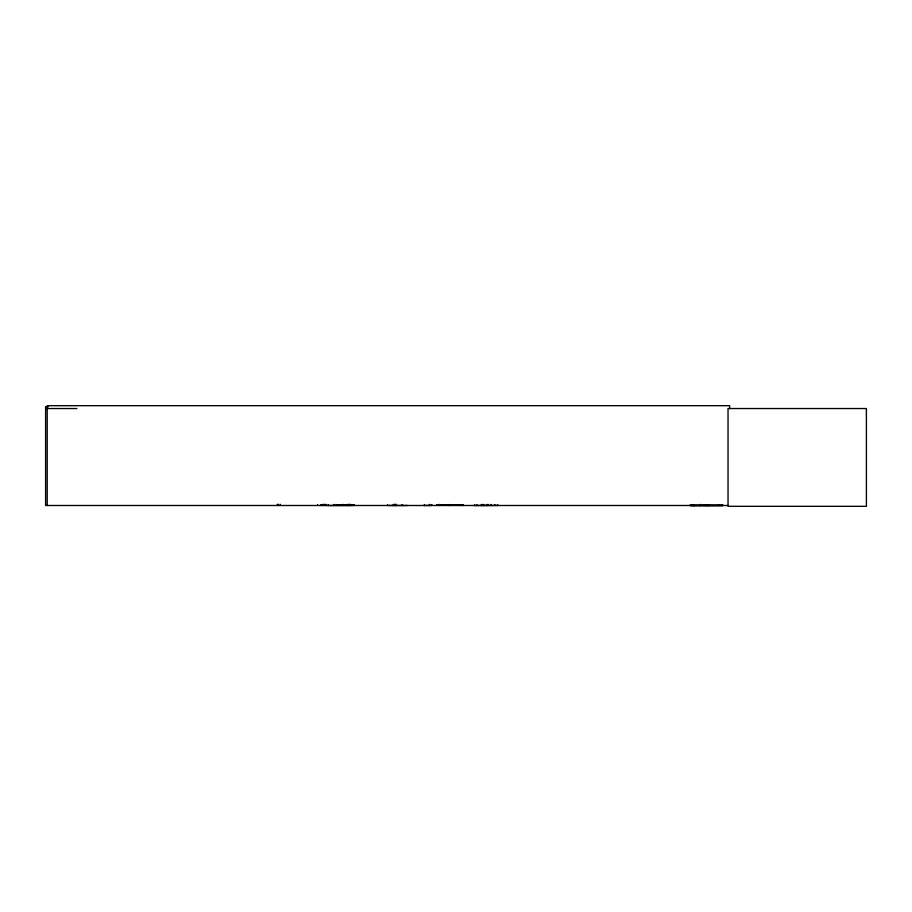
<?xml version="1.0" encoding="UTF-8"?>
<svg xmlns="http://www.w3.org/2000/svg" width="912" height="912" viewBox="0 0 912 912"><rect width="100%" height="100%" fill="white"/><g stroke="black" fill="none" stroke-linecap="round" stroke-linejoin="round"><path stroke-width="1.37" d="M474.069 505.499L498.157 505.419M486.7 504.689L486.563 505.294M327.579 505.499L354.392 505.442M423.658 505.499L431.764 505.396M689.894 505.453L722.92 505.453L689.985 505.476M690.498 505.476L722.315 505.476M691.273 505.476L690.213 505.066M693.451 505.259L693.667 505.499M703.141 505.476L703.391 505.259M704.429 505.476L703.916 505.476M705.478 505.066L706.572 505.453L705.466 504.724M706.857 505.476L706.515 505.499M707.119 505.476L707.552 505.476M709.456 504.724L708.385 505.476L709.502 505.259M718.633 505.066L719.716 505.453L718.61 504.724M722.144 505.453L721.517 505.453L722.612 504.724M448.259 505.396L448.305 504.758L448.408 505.499M693.929 505.499L694.442 505.499M48.45 406.706L45.6 406.706L45.6 505.499L728.209 505.499M45.6 408.542L76.882 408.542M336.118 504.86L354.369 504.86M444.919 504.86L463.182 504.86M336.083 505.123L354.415 505.1M444.885 505.1L463.216 505.1M437.008 504.758L463.205 505.442M444.668 505.396L444.577 504.758M482.824 505.396L482.779 504.758M729.634 408.542L729.634 405.68L47.207 405.68L47.207 505.499M708.134 504.689L708.134 505.499M701.054 504.484L701.054 505.499M700.553 504.484L700.553 505.499M693.473 504.689L693.473 505.499M497.633 504.689L497.633 505.499M494.885 504.689L494.885 505.499M491.203 504.484L491.203 505.499M490.816 504.484L490.816 505.499M488.102 504.484L488.102 505.499L488.034 504.758M487.681 504.484L487.681 505.499L487.624 504.689M486.826 504.484L486.826 505.499M486.495 504.689L486.495 505.499M483.782 504.484L483.782 505.499M483.394 504.484L483.394 505.499M482.722 504.689L482.722 505.499M481.73 504.484L481.73 505.499M481.308 504.484L481.308 505.499M476.953 504.689L476.953 505.499M474.525 504.689L474.525 505.499M449.194 504.484L449.194 505.499M444.497 504.689L444.497 505.499M439.447 504.484L439.447 505.499M439.174 504.484L439.174 505.499M436.916 504.689L436.916 505.499M431.935 504.689L431.935 505.499M429.677 504.484L429.677 505.499M429.415 504.484L429.415 505.499M424.354 504.689L424.354 505.499M407.596 505.499L387.486 505.465L387.497 504.689M396.173 504.279L396.173 505.499M395.341 504.279L395.341 505.499M395.09 504.484L395.067 505.499M394.577 504.484L394.565 505.499M393.323 504.279L393.323 505.499M350.14 504.279L350.14 505.499M349.296 504.279L349.296 505.499M348.794 504.689L348.794 505.499M347.29 504.279L347.29 505.499M343.186 504.484L343.186 505.499M342.866 504.484L342.866 505.499M339.845 504.689L339.845 505.499M337.166 504.689L337.166 505.499M334.145 504.484L334.145 505.499M333.838 504.484L333.838 505.499M328.217 504.689L328.217 505.499M326.2 504.279L326.2 505.499M325.413 504.689L325.413 505.499M324.182 504.279L324.182 505.499M323.35 504.279L323.35 505.499M322.369 504.689L322.369 505.499M321.537 504.689L321.594 505.499M320.762 504.689L320.762 505.499M317.661 504.689L317.661 505.499M280.166 504.279L280.166 505.499M278.149 504.279L278.149 505.499M277.305 504.279L277.305 505.499M866.4 408.542L728.027 408.542L728.027 506.32L866.4 506.32L866.4 408.542M402.169 505.499L402.158 504.758L402.158 505.499"/></g></svg>
